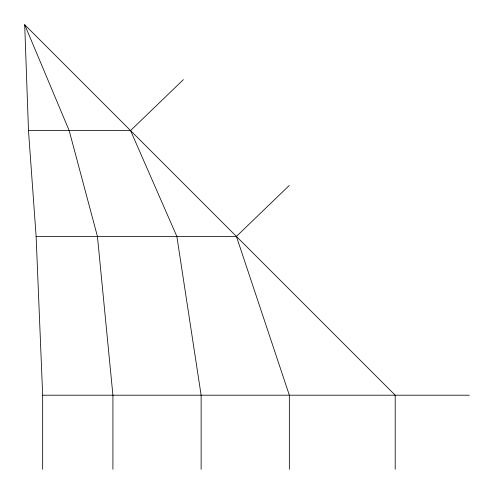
<?xml version="1.0" encoding="UTF-8"?>
<svg xmlns="http://www.w3.org/2000/svg" width="494" height="494" viewBox="0 0 494 494"><rect width="100%" height="100%" fill="white"/><g stroke="black" fill="none" stroke-linecap="round" stroke-linejoin="round"><path stroke-width="0.74" d="M395.2 469.3L395.2 395.2L24.7 24.7L28.485 130.558L130.558 130.558L183.373 79.651M28.485 130.558L36.118 236.416L236.416 236.416L289.231 185.509M36.118 236.416L42.669 395.2L469.3 395.2M130.558 130.558L176.858 236.416L201.126 395.2L201.126 469.3M24.7 24.7L69.16 130.558L97.435 236.416L112.916 395.2L112.916 469.3M236.416 236.416L289.342 395.2L289.342 469.3M42.669 395.2L42.669 469.3"/></g></svg>
